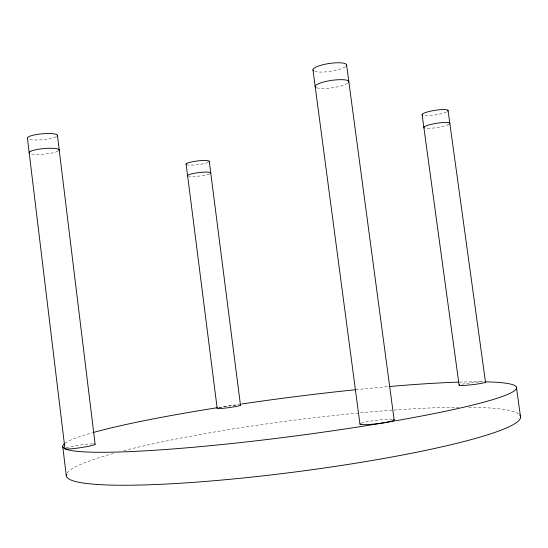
<?xml version="1.0" encoding="UTF-8"?>
<svg xmlns="http://www.w3.org/2000/svg" width="548" height="548" viewBox="0 0 548 548"><rect width="100%" height="100%" fill="white"/><g stroke="black" fill="none" stroke-linecap="round" stroke-linejoin="round"><path stroke-width="0.41" stroke-dasharray="2.74 2.06" d="M219.2 407.609A11.803 0.829 -7.6 0 1 237.147 405.109M64.986 443.236A228.804 19.502 -7.4 0 1 92.372 432.756M218.775 407.493A228.804 19.502 -7.4 0 1 240.709 404.143M355.892 389.69A228.804 19.502 -7.4 0 1 388.703 386.573M459.436 382.107A228.804 19.502 -7.4 0 1 482.863 381.819M209.589 173.874A11.693 1.76 -6.9 0 1 199.588 176.038A11.693 1.76 -6.9 0 1 189.163 176.401M67.171 472.903A229.064 25.742 -7.4 0 1 113.231 453.525M123.759 450.716A229.064 25.742 -7.4 0 1 458.834 407.226M468.698 407.239A229.064 25.742 -7.4 0 1 519.196 414.384M361.077 423.262A17.241 1.754 -6.9 0 1 376.339 420.295A17.241 1.754 -6.9 0 1 392.478 419.357M347.473 83.371A17.009 3.706 -8.4 0 1 332.019 87.817A17.009 3.706 -8.4 0 1 316.559 87.749M208.124 162.42A11.686 1.884 -6.9 0 1 198.136 164.653A11.686 1.884 -6.9 0 1 187.704 164.948M345.254 66.808A17.002 3.966 -8.5 0 1 329.834 71.425A17.002 3.966 -8.5 0 1 314.367 71.206M66.342 447.867A15.269 1.308 -8.4 0 1 79.974 445.113A15.269 1.308 -8.4 0 1 93.653 443.866M57.965 151.227A15.091 2.774 -5.2 0 1 44.635 154.077A15.091 2.774 -5.2 0 1 30.798 153.782M56.197 136.774A15.084 2.973 -5.1 0 1 42.888 139.706A15.084 2.973 -5.1 0 1 29.044 139.261M461.998 384.216A13.316 1.007 -6.6 0 1 483.021 381.826M448.757 124.43A13.179 2.144 -9.1 0 1 437.475 127.479A13.179 2.144 -9.1 0 1 425.474 128.239M446.49 111.97A13.173 2.302 -9.2 0 1 434.489 115.059A13.173 2.302 -9.2 0 1 423.152 115.436"/><path stroke-width="0.82" d="M516.401 387.087L520.6 417.412M448.045 110.429L485.507 382.182M459.101 385.121L422.138 114.902M346.61 65.157L394.135 419.795M312.97 69.815L359.961 424.104M209.254 161.263L240.49 405.308M187.601 175.566L217.186 408.431M186.135 164.037L187.574 175.737M57.43 135.335L95.119 444.236M64.931 448.579L27.441 138.267M62.732 446.339L66.253 475.5M485.405 381.86A228.804 19.502 -7.4 0 1 336.157 430.29A228.804 19.502 -7.4 0 1 64.287 443.791M93.187 432.523A228.804 19.502 -7.4 0 1 217.111 407.753M241.558 404.02A228.804 19.502 -7.4 0 1 355.892 389.69M389.532 386.504A228.804 19.502 -7.4 0 1 458.642 382.127M240.25 405.102A11.803 0.829 -7.6 0 1 228.345 407.698A11.803 0.829 -7.6 0 1 217.631 408.048M187.854 176.052A11.693 1.76 -6.9 0 1 198.965 172.572A11.693 1.76 -6.9 0 1 210.583 173.298M519.662 414.843A229.064 25.742 -7.4 0 1 299.098 471.451A229.064 25.742 -7.4 0 1 66.452 474.239M94.626 443.955A15.269 1.308 -8.4 0 1 80.172 447.73A15.269 1.308 -8.4 0 1 65.335 448.271M393.574 419.528A17.241 1.754 -6.9 0 1 377.983 423.631A17.241 1.754 -6.9 0 1 360.166 423.727M315.956 87.475A17.009 3.706 -8.4 0 1 331.341 80.433A17.009 3.706 -8.4 0 1 348.425 82.59M186.717 164.708A11.686 1.884 -6.9 0 1 196.896 161.009A11.686 1.884 -6.9 0 1 209.117 161.818M313.326 70.569A17.002 3.966 -8.5 0 1 329.944 63.39A17.002 3.966 -8.5 0 1 346.199 65.979M29.708 153.358A15.091 2.774 -5.2 0 1 43.854 148.577A15.091 2.774 -5.2 0 1 58.842 150.652M27.619 138.534A15.084 2.973 -5.1 0 1 42.799 133.746A15.084 2.973 -5.1 0 1 57.074 136.171M485.083 381.929A13.316 1.007 -6.6 0 1 472.184 384.689A13.316 1.007 -6.6 0 1 459.56 384.86M424.419 127.992A13.179 2.144 -9.1 0 1 436.297 123.327A13.179 2.144 -9.1 0 1 449.524 123.923M422.679 115.286A13.173 2.302 -9.2 0 1 434.523 110.401A13.173 2.302 -9.2 0 1 447.764 111.162"/></g></svg>
